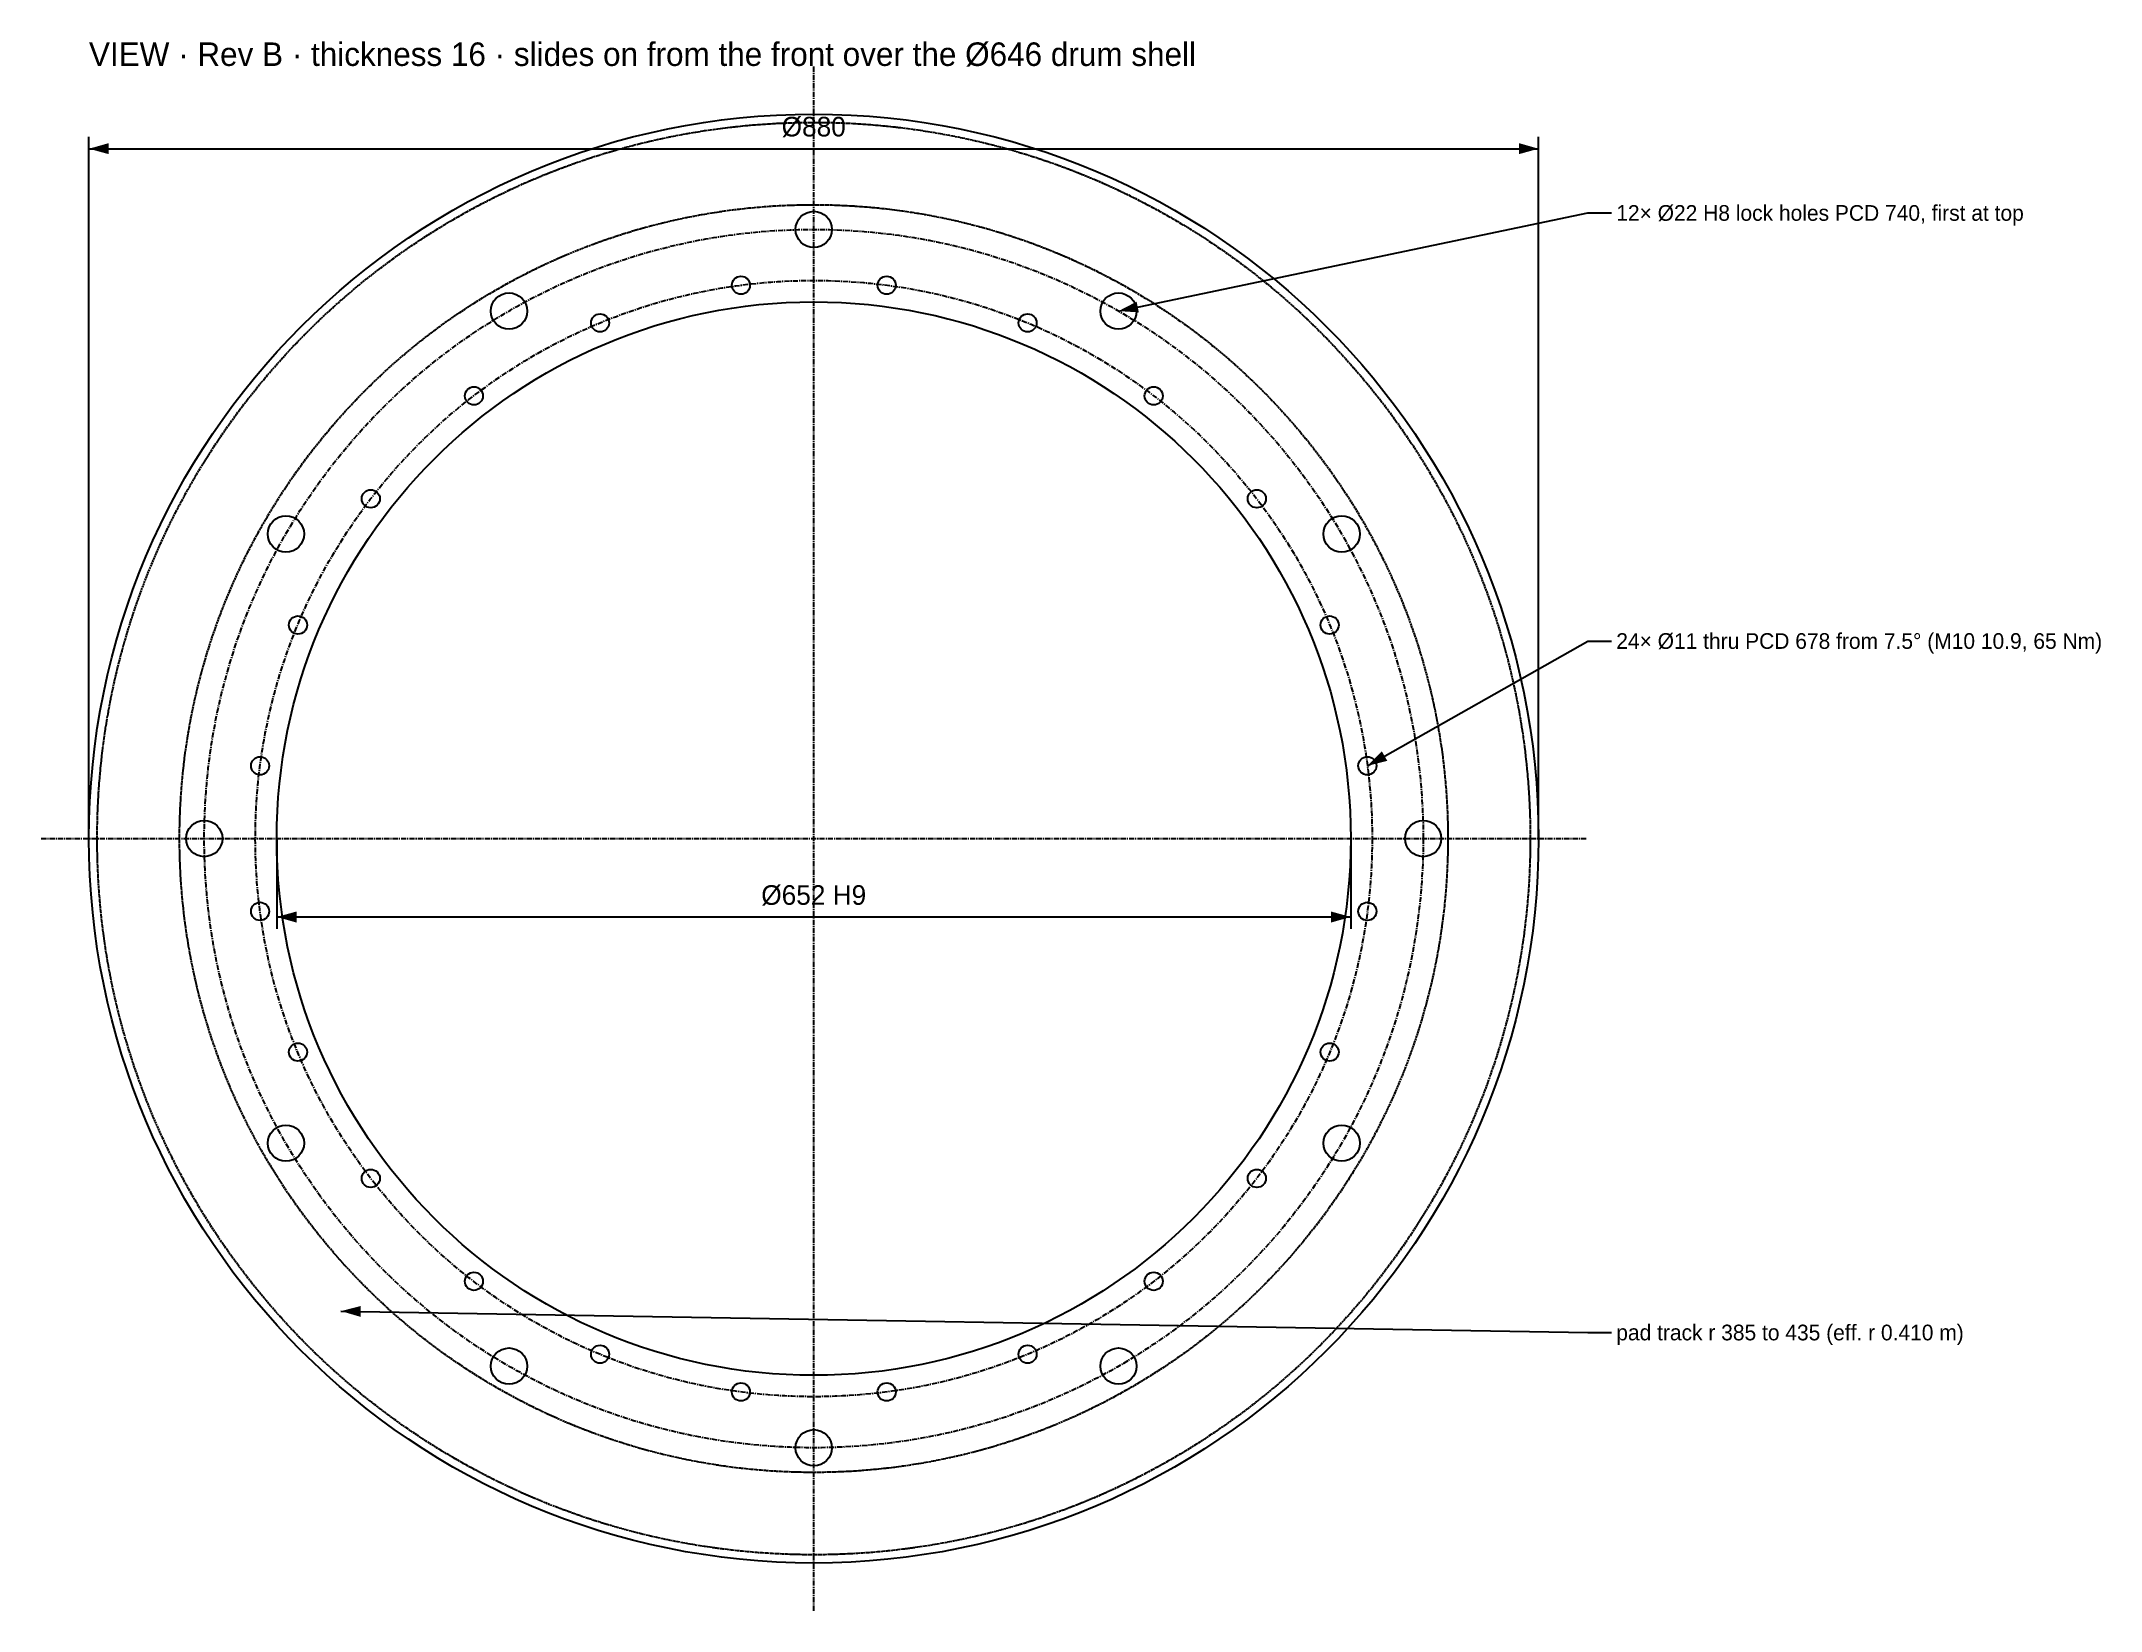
# Model space of a CAD drawing. Header units: millimetres. Extents: x 0 to 1250, y -469 to 484.
import ezdxf
from ezdxf.enums import TextEntityAlignment as Align

# ---------------------------------------------------------------- set-up
doc = ezdxf.new("R2010")
doc.units = ezdxf.units.MM
doc.linetypes.add('CENTER', pattern=[5.08, 3.175, -0.635, 0.635, -0.635])
doc.linetypes.add('DASHED', pattern=[1.524, 1.27, -0.254])
for name, color, linetype in [('CENTER', 1, 'CENTER'), ('DIM', 3, 'Continuous'), ('HIDDEN', 8, 'DASHED'), ('OUTLINE', 7, 'Continuous'), ('TEXT', 3, 'Continuous')]:
    doc.layers.add(name, color=color, linetype=linetype)

msp = doc.modelspace()

# ---------------------------------------------------------------- hatches: boundary and pattern name
at = {"layer": 'DIM'}
for points in [[(29, 419), (41, 415.7), (41, 422.4)], [(909, 419), (897.1, 422.4), (897.1, 415.7)], [(654, 320.4), (666.4, 319.6), (665, 326.1)], [(805.1, 44.2), (817.2, 47.2), (813.9, 53)], [(143, -47.6), (155, -51), (155, -44.3)], [(795, -47.6), (783.1, -44.3), (783.1, -51)], [(182, -287), (193.9, -290.5), (194, -283.9)]]:
    msp.add_hatch(color=7, dxfattribs=at).paths.add_polyline_path(points)

# ---------------------------------------------------------------- linework, layer by layer
at = {"layer": 'CENTER'}
for p, q in [((469, -469), (469, 469)), ((0, 0), (938.1, 0))]:
    msp.add_line(p, q, dxfattribs=at)
for radius in [370, 339]:
    msp.add_circle((469, 0), radius, dxfattribs=at)
at = {"layer": 'DIM'}
for p, q in [((29, 0), (29, 426.2)), ((909, 0), (909, 426.2)), ((29, 419), (909, 419)), ((654, 320.4), (939, 380)), ((939, 380), (953.3, 380)), ((805.1, 44.2), (939, 120)), ((939, 120), (953.3, 120)), ((143, 0), (143, -54.8)), ((795, 0), (795, -54.8)), ((143, -47.6), (795, -47.6)), ((182, -287), (939, -300)), ((939, -300), (953.3, -300))]:
    msp.add_line(p, q, dxfattribs=at)
at = {"layer": 'HIDDEN'}
for radius in [435, 385]:
    msp.add_circle((469, 0), radius, dxfattribs=at)
at = {"layer": 'OUTLINE'}
for centre, radius in [((469, 0), 440), ((469, 370), 11), ((424.8, 336.1), 5.5), ((513.3, 336.1), 5.5), ((469, 0), 326), ((284, 320.4), 11), ((654, 320.4), 11), ((339.3, 313.2), 5.5), ((598.8, 313.2), 5.5), ((262.7, 268.9), 5.5), ((675.4, 268.9), 5.5), ((200.1, 206.4), 5.5), ((738, 206.4), 5.5), ((148.6, 185), 11), ((789.5, 185), 11), ((155.9, 129.7), 5.5), ((782.2, 129.7), 5.5), ((132.9, 44.2), 5.5), ((805.1, 44.2), 5.5), ((99, 0), 11), ((839, 0), 11), ((132.9, -44.2), 5.5), ((805.1, -44.2), 5.5), ((155.9, -129.7), 5.5), ((782.2, -129.7), 5.5), ((148.6, -185), 11), ((789.5, -185), 11), ((200.1, -206.4), 5.5), ((738, -206.4), 5.5), ((262.7, -268.9), 5.5), ((675.4, -268.9), 5.5), ((284, -320.4), 11), ((339.3, -313.2), 5.5), ((598.8, -313.2), 5.5), ((654, -320.4), 11), ((424.8, -336.1), 5.5), ((513.3, -336.1), 5.5), ((469, -370), 11)]:
    msp.add_circle(centre, radius, dxfattribs=at)

# ---------------------------------------------------------------- texts
at = {"layer": 'DIM'}
for s, p in [('Ø880', (469, 422.9)), ('Ø652 H9', (469, -43.8))]:
    msp.add_text(s, height=11.9, dxfattribs=at).set_placement(p, align=Align.BOTTOM_CENTER)
for s, p in [('12× Ø22 H8 lock holes PCD 740, first at top', (956.2, 380)), ('24× Ø11 thru PCD 678 from 7.5° (M10 10.9, 65 Nm)', (956.2, 120)), ('pad track r 385 to 435 (eff. r 0.410 m)', (956.2, -300))]:
    msp.add_text(s, height=9.524, dxfattribs=at).set_placement(p, align=Align.MIDDLE_LEFT)
at = {"layer": 'TEXT'}
msp.add_text('VIEW · Rev B · thickness 16 · slides on from the front over the Ø646 drum shell', height=14.286, dxfattribs=at).set_placement((29, 465), align=Align.BOTTOM_LEFT)

doc.saveas('drawing.dxf')
